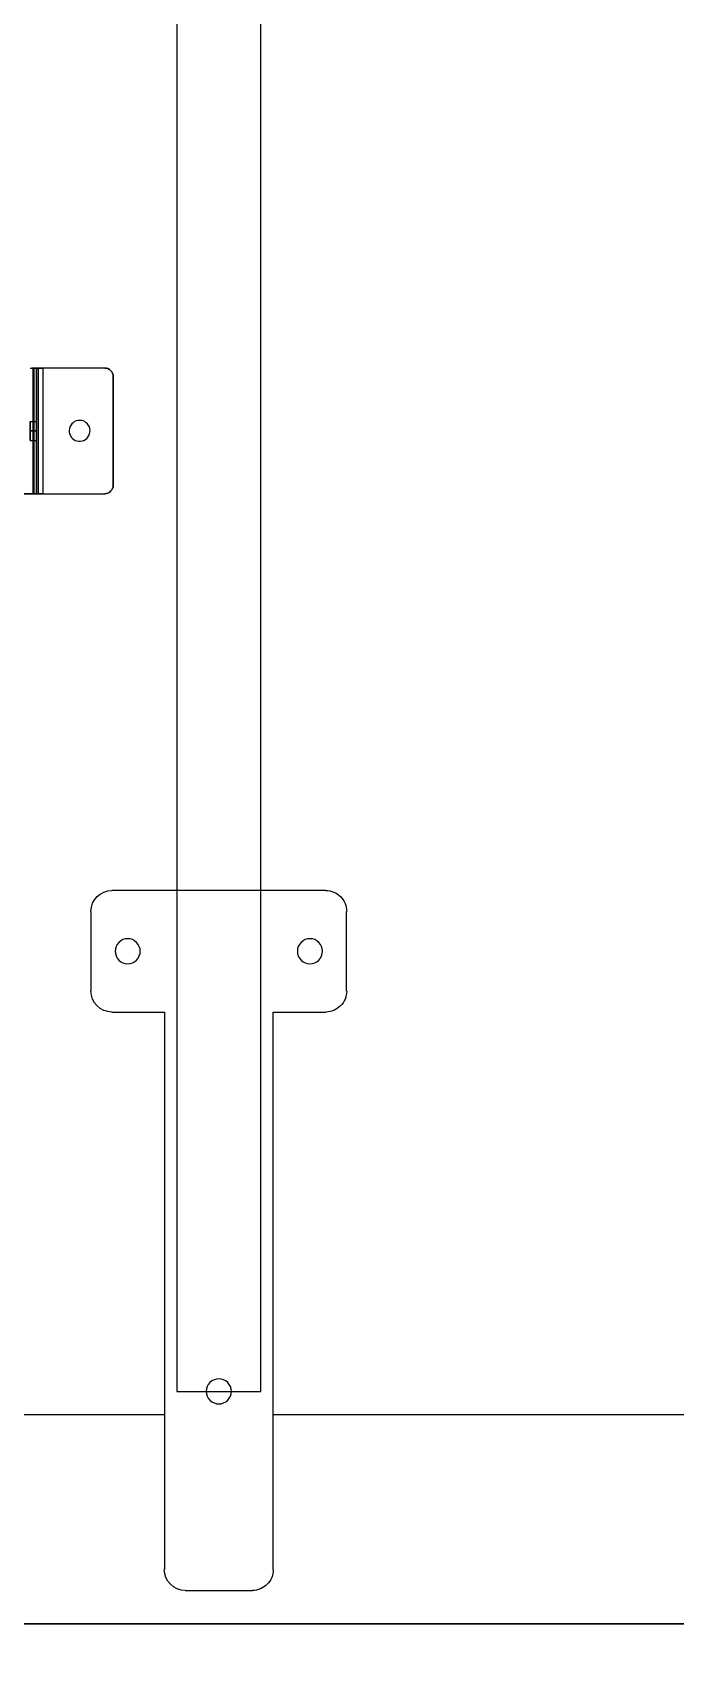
# Model space of a CAD drawing. Header units: millimetres. Extents: x 151130 to 215929, y 2134 to 34533.
# Drawn here: x 169914.4 to 170067.9, y 26025.9 to 26412.9 of the extents above; entities that cross this region are included whole.
import ezdxf

# ---------------------------------------------------------------- set-up
doc = ezdxf.new("R2010")
doc.units = ezdxf.units.MM
for name, color, linetype in [('2D', 7, 'Continuous'), ('MUEBLES', 8, 'Continuous'), ('OH CUBIERTA', 3, 'Continuous'), ('OH!-Furniture', 7, 'Continuous')]:
    doc.layers.add(name, color=color, linetype=linetype)

# ---------------------------------------------------------------- blocks, each defined once
blk = doc.blocks.new('CUR25.15070')
at = {"layer": 'OH CUBIERTA'}
blk.add_lwpolyline([(0, 0), (0, 700), (1500, 700), (1500, 0)], close=True, dxfattribs=at)
blk = doc.blocks.new('SP.LI.5LTD.140')
at = {"layer": '2D'}
for p, q in [((5, -697), (5, 697)), ((55, 138), (55, -138)), ((175, -120.5), (156, -120.5)), ((151, -125.5), (151, -138)), ((180, -176.5), (180, -125.5)), ((151, -138), (18, -138)), ((13, -143), (13, -159)), ((18, -164), (151, -164)), ((55, -164), (55, -533)), ((151, -164), (151, -176.5)), ((156, -181.5), (175, -181.5))]:
    blk.add_line(p, q, dxfattribs=at)
at = {"layer": '2D', "extrusion": (0, 0, -1)}
for centre, major_axis, start_param, end_param in [((156, -125.5), (-3.54, 3.54), 5.497787, 7.068583), ((175, -125.5), (3.54, 3.54), -0.785398, 0.785398), ((165.5, -129.25), (2.12, 2.12), 2.356194490192319, 8.639379797371905), ((18, -143), (-3.54, 3.54), 5.497787, 7.068583), ((60.5, -151), (2.12, 2.12), 2.356194490192319, 8.639379797371905), ((18, -159), (3.54, 3.54), 2.356194, 3.926991), ((165.5, -172.75), (2.12, 2.12), 2.356194490192319, 8.639379797371905), ((156, -176.5), (3.54, 3.54), 2.356194, 3.926991), ((175, -176.5), (-3.54, 3.54), 2.356194, 3.926991)]:
    blk.add_ellipse(centre, major_axis=major_axis, ratio=1, start_param=start_param, end_param=end_param, dxfattribs=at)
blk = doc.blocks.new('GANCHO C DOBLE-flat-4')
at = {"layer": 'OH!-Furniture', "color": 2, "flags": 128}
for points in [[(-66.06, 462.82), (-66.06, 477.61), (-66.06, 478.38), (-66.06, 479.1), (-66.06, 479.74), (-66.06, 480.21)], [(-66.06, 480.6), (-66.06, 479.99), (-66.06, 479.52), (-66.06, 479.22), (-66.06, 479.1), (-66.06, 478.99), (-66.06, 478.66), (-66.06, 478.19), (-66.06, 477.61), (-96.05, 477.61), (-96.05, 478.19), (-96.05, 478.66), (-96.05, 478.99), (-96.05, 479.1)], [(-96.05, 479.1), (-96.05, 479.22), (-96.05, 479.52), (-96.05, 479.99), (-96.05, 480.6), (-96.05, 481.32), (-96.05, 482.1), (-96.05, 481.55), (-96.05, 481.05), (-96.05, 480.71), (-96.05, 480.6), (-96.05, 480.52), (-96.05, 480.21), (-96.05, 479.74), (-96.05, 479.1), (-96.05, 478.38), (-96.05, 477.61), (-96.05, 462.82)], [(-66.06, 479.99), (-96.05, 479.99)], [(-83.32, 480.6), (-83.21, 480.6), (-82.87, 480.6), (-82.37, 480.6), (-81.76, 480.6), (-81.04, 480.6), (-80.35, 480.6), (-79.74, 480.6), (-79.24, 480.6), (-78.91, 480.6), (-78.8, 480.6), (-78.8, 479.1)], [(-78.91, 480.6), (-79.24, 480.6), (-79.74, 480.6), (-80.35, 480.6), (-81.04, 480.6), (-81.76, 480.6), (-82.37, 480.6), (-82.87, 480.6), (-83.21, 480.6), (-83.32, 480.6), (-83.32, 479.1)], [(-66.06, 479.74), (-96.05, 479.74)], [(-96.05, 478.66), (-66.06, 478.66)], [(-66.06, 462.82), (-66.06, 477.61), (-96.05, 477.61), (-96.05, 462.82)]]:
    blk.add_lwpolyline(points, dxfattribs=at)
for points in [[(-81.04, 479.1), (-81.04, 480.6)], [(-66.06, 479.1), (-96.05, 479.1)], [(-78.8, 479.1), (-78.91, 479.1), (-79.24, 479.1), (-79.74, 479.1), (-80.35, 479.1), (-81.04, 479.1), (-81.76, 479.1), (-82.37, 479.1), (-82.87, 479.1), (-83.21, 479.1), (-83.32, 479.1), (-83.21, 479.1), (-82.87, 479.1), (-82.37, 479.1), (-81.76, 479.1), (-81.04, 479.1), (-80.35, 479.1), (-79.74, 479.1), (-79.24, 479.1), (-78.91, 479.1), (-78.8, 479.1)], [(-78.55, 468.81), (-78.57, 469.23), (-78.69, 469.65), (-78.85, 470.03), (-79.1, 470.39), (-79.41, 470.7), (-79.74, 470.95), (-80.1, 471.14), (-80.52, 471.25), (-80.93, 471.31), (-81.35, 471.28), (-81.76, 471.2), (-82.18, 471.03), (-82.54, 470.81), (-82.85, 470.53), (-83.12, 470.2), (-83.32, 469.84), (-83.46, 469.45), (-83.54, 469.04), (-83.54, 468.59), (-83.46, 468.18), (-83.32, 467.79), (-83.12, 467.43), (-82.85, 467.09), (-82.54, 466.82), (-82.18, 466.59), (-81.76, 466.43), (-81.35, 466.34), (-80.93, 466.32), (-80.52, 466.37), (-80.1, 466.48), (-79.74, 466.68), (-79.41, 466.93), (-79.1, 467.23), (-78.85, 467.59), (-78.69, 467.98), (-78.57, 468.4), (-78.55, 468.81)], [(-78.55, 468.81), (-78.57, 469.23), (-78.69, 469.65), (-78.85, 470.03), (-79.1, 470.39), (-79.41, 470.7), (-79.74, 470.95), (-80.1, 471.14), (-80.52, 471.25), (-80.93, 471.31), (-81.35, 471.28), (-81.76, 471.2), (-82.18, 471.03), (-82.54, 470.81), (-82.85, 470.53), (-83.12, 470.2), (-83.32, 469.84), (-83.46, 469.45), (-83.54, 469.04), (-83.54, 468.59), (-83.46, 468.18), (-83.32, 467.79), (-83.12, 467.43), (-82.85, 467.09), (-82.54, 466.82), (-82.18, 466.59), (-81.76, 466.43), (-81.35, 466.34), (-80.93, 466.32), (-80.52, 466.37), (-80.1, 466.48), (-79.74, 466.68), (-79.41, 466.93), (-79.1, 467.23), (-78.85, 467.59), (-78.69, 467.98), (-78.57, 468.4), (-78.55, 468.81)], [(-94.05, 460.82), (-94.44, 460.85), (-94.83, 460.96), (-95.16, 461.16), (-95.47, 461.41), (-95.72, 461.71), (-95.91, 462.05), (-96.02, 462.43), (-96.05, 462.82), (-96.02, 462.43), (-95.91, 462.05), (-95.72, 461.71), (-95.47, 461.41), (-95.16, 461.16), (-94.83, 460.96), (-94.44, 460.85)], [(-94.05, 460.8), (-68.06, 460.8)], [(-66.06, 462.82), (-66.09, 462.43), (-66.2, 462.05), (-66.4, 461.71), (-66.65, 461.41), (-66.95, 461.16), (-67.28, 460.96), (-67.67, 460.85), (-68.06, 460.82), (-67.67, 460.85), (-67.28, 460.96), (-66.95, 461.16), (-66.65, 461.41), (-66.4, 461.71), (-66.2, 462.05), (-66.09, 462.43)]]:
    blk.add_lwpolyline(points, close=True, dxfattribs=at)
blk = doc.blocks.new('1000 DOBLE')
at = {"layer": 'OH!-Furniture', "color": 2}
blk.add_blockref('GANCHO C DOBLE-flat-4', (1209.6, -113.6), dxfattribs=at)
blk = doc.blocks.new('B4')
at = {"layer": 'MUEBLES'}
blk.add_lwpolyline([(-2944.5, -864), (-1530.5, -864), (-1530.5, -844), (-2944.5, -844)], close=True, dxfattribs=at)
blk.add_blockref('SP.LI.5LTD.140', (-3005, -703))
at = {"layer": 'OH CUBIERTA'}
blk.add_blockref('CUR25.15070', (-3000, -1400), dxfattribs=at)
at = {"layer": 'OH!-Furniture'}
blk.add_blockref('1000 DOBLE', (-3843.89, -1176), dxfattribs=at)

msp = doc.modelspace()

# ---------------------------------------------------------------- linework, layer by layer
at = {"layer": 'MUEBLES'}
msp.add_lwpolyline([(168029.88, 26033.22), (171229.88, 26033.22), (171229.88, 25683.22), (168029.88, 25683.22)], close=True, dxfattribs=at)

# ---------------------------------------------------------------- block references
at = {"color": 5, "rotation": 90}
msp.add_blockref('B4', (169104.88, 29033.22), dxfattribs=at)

doc.saveas('drawing.dxf')
